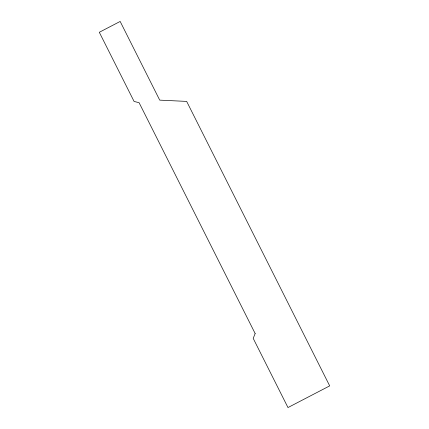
<?xml version="1.0" encoding="UTF-8"?>
<svg xmlns="http://www.w3.org/2000/svg" width="429" height="429" viewBox="0 0 429 429"><rect width="100%" height="100%" fill="white"/><g stroke="black" fill="none" stroke-linecap="round" stroke-linejoin="round"><path stroke-width="0.64" d="M255.158 333.542L253.201 338.374L287.982 407.55L329.692 385.88L186.663 101.405L159.722 100.134L120.163 21.45L99.308 32.282L134.089 101.459L139.087 102.681L255.158 333.542"/></g></svg>
